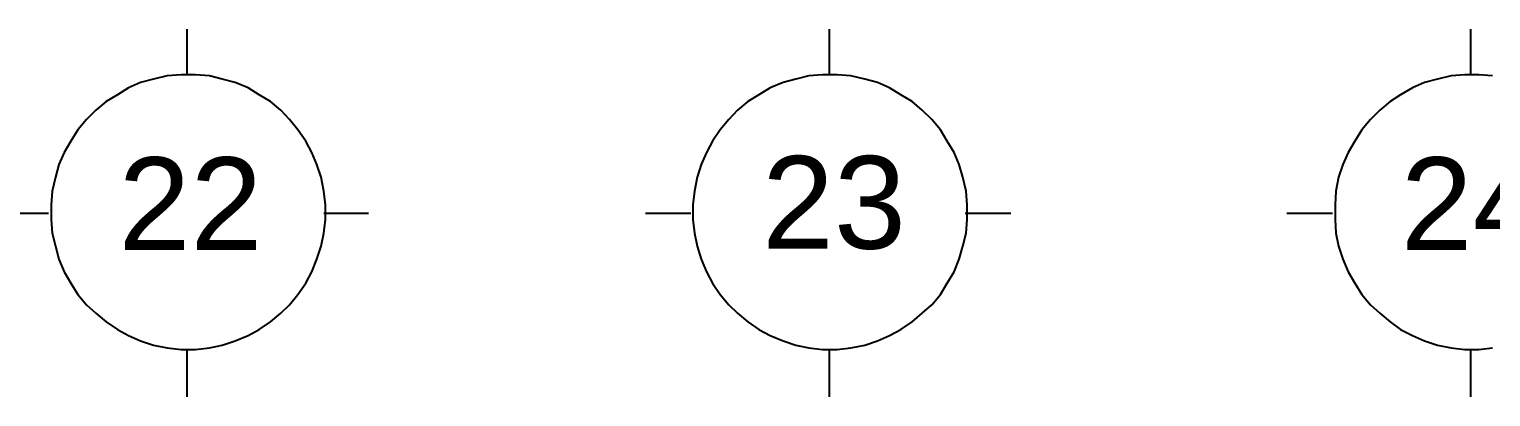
# Model space of a CAD drawing. Header units: millimetres. Extents: x 5 to 415, y 48 to 251.
# Drawn here: x 298.97 to 328.95, y 243.89 to 251.43 of the extents above; entities that cross this region are included whole.
import ezdxf

# ---------------------------------------------------------------- set-up
doc = ezdxf.new("R2010")
doc.units = ezdxf.units.MM
doc.layers.add('P', color=7, linetype='Continuous')
doc.layers.add('T', color=7, linetype='Continuous')

msp = doc.modelspace()

# ---------------------------------------------------------------- linework, layer by layer
at = {"layer": 'P'}
for points in [[(302.207, 250.49), (302.207, 251.425)], [(315.383, 250.49), (315.383, 251.425)], [(328.542, 250.49), (328.542, 251.425)], [(301.255, 250.331), (301.008, 250.225)], [(301.519, 250.402), (301.255, 250.331)], [(301.801, 250.472), (301.519, 250.402)], [(302.084, 250.49), (301.801, 250.472)], [(302.225, 250.49), (302.084, 250.49)], [(302.383, 250.49), (302.225, 250.49)], [(302.666, 250.472), (302.383, 250.49)], [(302.93, 250.402), (302.666, 250.472)], [(303.195, 250.331), (302.93, 250.402)], [(303.459, 250.225), (303.195, 250.331)], [(314.431, 250.331), (314.166, 250.225)], [(314.695, 250.402), (314.431, 250.331)], [(314.96, 250.472), (314.695, 250.402)], [(315.242, 250.49), (314.96, 250.472)], [(315.401, 250.49), (315.242, 250.49)], [(315.542, 250.49), (315.401, 250.49)], [(315.824, 250.472), (315.542, 250.49)], [(316.107, 250.402), (315.824, 250.472)], [(316.371, 250.331), (316.107, 250.402)], [(316.618, 250.225), (316.371, 250.331)], [(327.589, 250.331), (327.343, 250.225)], [(327.854, 250.402), (327.589, 250.331)], [(328.136, 250.472), (327.854, 250.402)], [(328.418, 250.49), (328.136, 250.472)], [(328.56, 250.49), (328.418, 250.49)], [(328.701, 250.49), (328.56, 250.49)], [(328.983, 250.472), (328.701, 250.49)], [(300.778, 250.084), (300.549, 249.943)], [(301.008, 250.225), (300.778, 250.084)], [(303.689, 250.084), (303.459, 250.225)], [(303.918, 249.943), (303.689, 250.084)], [(313.937, 250.084), (313.708, 249.943)], [(314.166, 250.225), (313.937, 250.084)], [(316.847, 250.084), (316.618, 250.225)], [(317.077, 249.943), (316.847, 250.084)], [(327.096, 250.084), (326.884, 249.943)], [(327.343, 250.225), (327.096, 250.084)], [(300.337, 249.767), (300.143, 249.573)], [(300.549, 249.943), (300.337, 249.767)], [(304.13, 249.767), (303.918, 249.943)], [(304.306, 249.573), (304.13, 249.767)], [(313.496, 249.767), (313.32, 249.573)], [(313.708, 249.943), (313.496, 249.767)], [(317.288, 249.767), (317.077, 249.943)], [(317.482, 249.573), (317.288, 249.767)], [(326.672, 249.767), (326.478, 249.573)], [(326.884, 249.943), (326.672, 249.767)], [(300.143, 249.573), (299.967, 249.361)], [(304.483, 249.361), (304.306, 249.573)], [(313.32, 249.573), (313.143, 249.361)], [(317.659, 249.361), (317.482, 249.573)], [(326.478, 249.573), (326.302, 249.361)], [(299.826, 249.132), (299.685, 248.902)], [(299.967, 249.361), (299.826, 249.132)], [(304.641, 249.132), (304.483, 249.361)], [(304.765, 248.902), (304.641, 249.132)], [(312.984, 249.132), (312.861, 248.902)], [(313.143, 249.361), (312.984, 249.132)], [(317.8, 249.132), (317.659, 249.361)], [(317.941, 248.902), (317.8, 249.132)], [(326.161, 249.132), (326.02, 248.902)], [(326.302, 249.361), (326.161, 249.132)], [(299.685, 248.902), (299.579, 248.655)], [(304.871, 248.655), (304.765, 248.902)], [(312.861, 248.902), (312.755, 248.655)], [(318.047, 248.655), (317.941, 248.902)], [(326.02, 248.902), (325.914, 248.655)], [(299.579, 248.655), (299.508, 248.391)], [(304.959, 248.391), (304.871, 248.655)], [(312.755, 248.655), (312.667, 248.391)], [(318.117, 248.391), (318.047, 248.655)], [(325.914, 248.655), (325.826, 248.391)], [(299.508, 248.391), (299.438, 248.109)], [(305.012, 248.109), (304.959, 248.391)], [(312.667, 248.391), (312.614, 248.109)], [(318.188, 248.109), (318.117, 248.391)], [(325.826, 248.391), (325.773, 248.109)], [(299.438, 248.109), (299.42, 247.826)], [(305.047, 247.826), (305.012, 248.109)], [(312.614, 248.109), (312.579, 247.826)], [(318.206, 247.826), (318.188, 248.109)], [(325.773, 248.109), (325.755, 247.826)], [(299.367, 247.65), (298.45, 247.65)], [(299.42, 247.826), (299.42, 247.685)], [(299.42, 247.685), (299.42, 247.527)], [(305.929, 247.65), (305.012, 247.65)], [(305.047, 247.685), (305.047, 247.826)], [(305.047, 247.527), (305.047, 247.685)], [(312.543, 247.65), (311.609, 247.65)], [(312.579, 247.826), (312.579, 247.685)], [(312.579, 247.685), (312.579, 247.527)], [(319.105, 247.65), (318.17, 247.65)], [(318.206, 247.685), (318.206, 247.826)], [(318.206, 247.527), (318.206, 247.685)], [(325.702, 247.65), (324.767, 247.65)], [(325.755, 247.826), (325.755, 247.685)], [(325.755, 247.685), (325.755, 247.527)], [(299.42, 247.527), (299.438, 247.244)], [(305.012, 247.244), (305.047, 247.527)], [(312.579, 247.527), (312.614, 247.244)], [(318.188, 247.244), (318.206, 247.527)], [(325.755, 247.527), (325.773, 247.244)], [(299.438, 247.244), (299.508, 246.98)], [(304.959, 246.98), (305.012, 247.244)], [(312.614, 247.244), (312.667, 246.98)], [(318.117, 246.98), (318.188, 247.244)], [(325.773, 247.244), (325.826, 246.98)], [(299.508, 246.98), (299.579, 246.715)], [(299.579, 246.715), (299.685, 246.451)], [(304.765, 246.451), (304.871, 246.715)], [(304.871, 246.715), (304.959, 246.98)], [(312.667, 246.98), (312.755, 246.715)], [(312.755, 246.715), (312.861, 246.451)], [(317.941, 246.451), (318.047, 246.715)], [(318.047, 246.715), (318.117, 246.98)], [(325.826, 246.98), (325.914, 246.715)], [(325.914, 246.715), (326.02, 246.451)], [(299.685, 246.451), (299.826, 246.221)], [(304.641, 246.221), (304.765, 246.451)], [(312.861, 246.451), (312.984, 246.221)], [(317.8, 246.221), (317.941, 246.451)], [(326.02, 246.451), (326.161, 246.221)], [(299.826, 246.221), (299.967, 245.992)], [(304.483, 245.992), (304.641, 246.221)], [(312.984, 246.221), (313.143, 245.992)], [(317.659, 245.992), (317.8, 246.221)], [(326.161, 246.221), (326.302, 245.992)], [(299.967, 245.992), (300.143, 245.78)], [(304.306, 245.78), (304.483, 245.992)], [(313.143, 245.992), (313.32, 245.78)], [(317.482, 245.78), (317.659, 245.992)], [(326.302, 245.992), (326.478, 245.78)], [(300.143, 245.78), (300.337, 245.604)], [(300.337, 245.604), (300.549, 245.428)], [(303.918, 245.428), (304.13, 245.604)], [(304.13, 245.604), (304.306, 245.78)], [(313.32, 245.78), (313.496, 245.604)], [(313.496, 245.604), (313.708, 245.428)], [(317.077, 245.428), (317.288, 245.604)], [(317.288, 245.604), (317.482, 245.78)], [(326.478, 245.78), (326.672, 245.604)], [(326.672, 245.604), (326.884, 245.428)], [(300.549, 245.428), (300.778, 245.269)], [(300.778, 245.269), (301.008, 245.145)], [(303.459, 245.145), (303.689, 245.269)], [(303.689, 245.269), (303.918, 245.428)], [(313.708, 245.428), (313.937, 245.269)], [(313.937, 245.269), (314.166, 245.145)], [(316.618, 245.145), (316.847, 245.269)], [(316.847, 245.269), (317.077, 245.428)], [(326.884, 245.428), (327.096, 245.269)], [(327.096, 245.269), (327.343, 245.145)], [(301.008, 245.145), (301.255, 245.039)], [(301.255, 245.039), (301.519, 244.951)], [(301.519, 244.951), (301.801, 244.898)], [(302.666, 244.898), (302.93, 244.951)], [(302.93, 244.951), (303.195, 245.039)], [(303.195, 245.039), (303.459, 245.145)], [(314.166, 245.145), (314.431, 245.039)], [(314.431, 245.039), (314.695, 244.951)], [(314.695, 244.951), (314.96, 244.898)], [(315.824, 244.898), (316.107, 244.951)], [(316.107, 244.951), (316.371, 245.039)], [(316.371, 245.039), (316.618, 245.145)], [(327.343, 245.145), (327.589, 245.039)], [(327.589, 245.039), (327.854, 244.951)], [(327.854, 244.951), (328.136, 244.898)], [(301.801, 244.898), (302.084, 244.863)], [(302.084, 244.863), (302.225, 244.863)], [(302.207, 243.893), (302.207, 244.863)], [(302.225, 244.863), (302.383, 244.863)], [(302.383, 244.863), (302.666, 244.898)], [(314.96, 244.898), (315.242, 244.863)], [(315.242, 244.863), (315.401, 244.863)], [(315.383, 243.893), (315.383, 244.863)], [(315.401, 244.863), (315.542, 244.863)], [(315.542, 244.863), (315.824, 244.898)], [(328.136, 244.898), (328.418, 244.863)], [(328.418, 244.863), (328.56, 244.863)], [(328.542, 243.893), (328.542, 244.863)], [(328.56, 244.863), (328.701, 244.863)], [(328.701, 244.863), (328.983, 244.898)]]:
    msp.add_lwpolyline(points, dxfattribs=at)

# ---------------------------------------------------------------- texts
at = {"layer": 'T', "char_height": 1.9, "attachment_point": 7}
for s, insert in [('{\\fArial|b0|i0|c0|p18;22}', (300.8, 246.9)), ('{\\fArial|b0|i0|c0|p18;23}', (314, 246.9)), ('{\\fArial|b0|i0|c0|p18;24}', (327.1, 246.9))]:
    msp.add_mtext(s, dxfattribs=dict(at, insert=insert))

doc.saveas('drawing.dxf')
